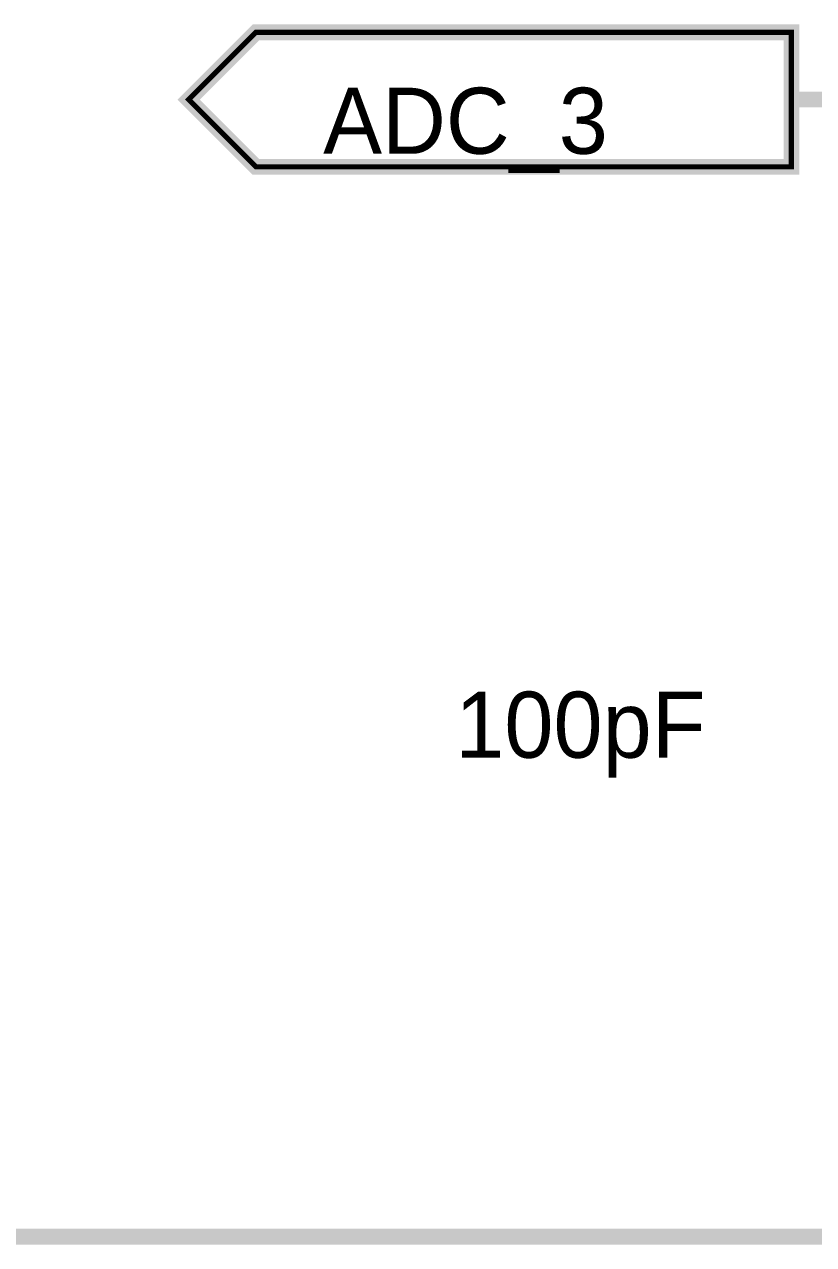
# Model space of a CAD drawing. Header units: millimetres. Extents: x 0 to 800, y 0 to 567.
# Drawn here: x 528.5 to 543.49, y 489.8 to 512.97 of the extents above; entities that cross this region are included whole.
import ezdxf

# ---------------------------------------------------------------- set-up
doc = ezdxf.new("R2010")
doc.units = ezdxf.units.MM
doc.layers.add('Sheet', color=255, linetype='Continuous')

msp = doc.modelspace()

# ---------------------------------------------------------------- linework, layer by layer
at = {"layer": 'Sheet'}
for const_width in [0.3, 0.0991]:
    msp.add_lwpolyline([(532.9, 510.266), (531.623, 511.543), (532.9, 512.82), (543.069, 512.82), (543.069, 510.266), (532.9, 510.266)], close=True, dxfattribs=dict(at, const_width=const_width))
at = {"layer": 'Sheet', "const_width": 0.3}
for points in [[(543.069, 511.543), (546.877, 511.543), (546.877, 503.659)], [(523.246, 489.951), (546.877, 489.951), (554.246, 489.951), (554.246, 492.482)]]:
    msp.add_lwpolyline(points, dxfattribs=at)

# ---------------------------------------------------------------- texts
at = {"layer": 'Sheet'}
for s, p in [('ADC_3', (534.177, 510.513)), ('100pF', (536.685, 499.045))]:
    msp.add_text(s, height=1.2543, dxfattribs=at).set_placement(p)

doc.saveas('drawing.dxf')
